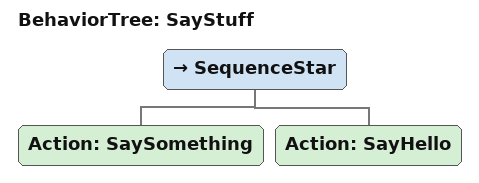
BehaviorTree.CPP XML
<?xml version="1.0"?>
<root main_tree_to_execute="SayStuff">
    <BehaviorTree ID="SayStuff">
        <SequenceStar>
            <Action ID="SaySomething"/>
            <Action ID="SayHello"/>
        </SequenceStar>
    </BehaviorTree>
</root>
